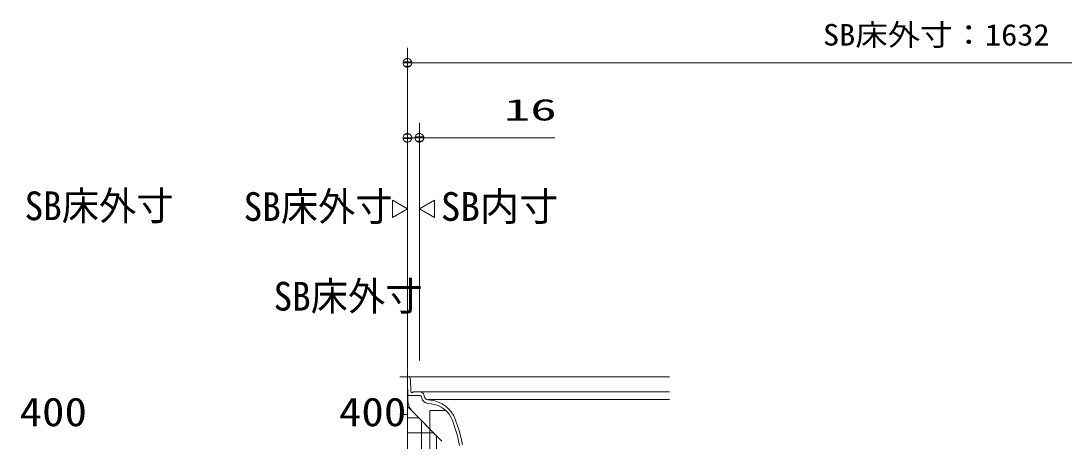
# Model space of a CAD drawing. Units: millimetres on the paper. Extents: x -305 to 305, y -152 to 152.
# Drawn here: x -148.8 to -79.1, y -8.1 to 20.1 of the extents above; entities that cross this region are included whole.
import ezdxf
from ezdxf.enums import TextEntityAlignment as Align

# ---------------------------------------------------------------- set-up
doc = ezdxf.new("R2010")
doc.units = ezdxf.units.MM
doc.layers.add('0-0_PV', color=7, linetype='Continuous', lineweight=9)
doc.layers.add('0-1_0', color=7, linetype='Continuous', lineweight=9)
doc.styles.add('ＭＳ ゴシック', font='')
doc.styles.get('ＭＳ ゴシック').set_extended_font_data('MS Gothic')

# ---------------------------------------------------------------- blocks, each defined once
blk = doc.blocks.new('_DOTSMALL')
at = {"layer": '0-1_0'}
for p, q in [((0.0746, 0.1), (-0.0746, 0.1)), ((0.1223, -0.0248), (-0.1223, -0.0248))]:
    blk.add_line(p, q, dxfattribs=at)
for points in [[(0.125, 0), (0.124, 0.0157), (0.1211, 0.0311), (0.1162, 0.046), (0.1095, 0.0602), (0.1011, 0.0735), (0.0911, 0.0856), (0.0797, 0.0963), (0.067, 0.1055), (0.0532, 0.1131), (0.0386, 0.1189), (0.0234, 0.1228), (0.0078, 0.1248), (-0.0078, 0.1248), (-0.0234, 0.1228), (-0.0386, 0.1189), (-0.0532, 0.1131), (-0.067, 0.1055), (-0.0797, 0.0963), (-0.0911, 0.0856), (-0.1011, 0.0735), (-0.1095, 0.0602), (-0.1162, 0.046), (-0.1211, 0.0311), (-0.124, 0.0157), (-0.125, 0), (0, 0)], [(-0.125, 0), (-0.124, -0.0157), (-0.1211, -0.0311), (-0.1162, -0.046), (-0.1095, -0.0602), (-0.1011, -0.0735), (-0.0911, -0.0856), (-0.0797, -0.0963), (-0.067, -0.1055), (-0.0532, -0.1131), (-0.0386, -0.1189), (-0.0234, -0.1228), (-0.0078, -0.1248), (0.0078, -0.1248), (0.0234, -0.1228), (0.0386, -0.1189), (0.0532, -0.1131), (0.067, -0.1055), (0.0797, -0.0963), (0.0911, -0.0856), (0.1011, -0.0735), (0.1095, -0.0602), (0.1162, -0.046), (0.1211, -0.0311), (0.124, -0.0157), (0.125, 0), (0, 0)]]:
    blk.add_lwpolyline(points, close=True, dxfattribs=at)

msp = doc.modelspace()

# ---------------------------------------------------------------- linework, layer by layer
at = {"layer": '0-0_PV'}
for p, q in [((-122.963, -3.263), (-122.963, 18.251)), ((-122.963, 17.251), (-52.963, 17.251)), ((-122.963, 2.737), (-122.963, 13.237)), ((-122.163, -2.662), (-122.163, 13.237)), ((-122.963, 12.237), (-122.163, 12.237)), ((-122.163, 12.237), (-113.123, 12.237)), ((-122.963, 7.487), (-123.963, 8.064)), ((-123.963, 8.064), (-123.963, 6.91)), ((-121.163, 8.064), (-122.163, 7.487)), ((-121.163, 6.91), (-121.163, 8.064)), ((-123.963, 6.91), (-122.963, 7.487)), ((-122.163, 7.487), (-121.163, 6.91)), ((-122.963, -3.313), (-122.963, -43.313)), ((-123.463, -3.763), (-122.963, -3.763)), ((-122.934, -5.415), (-122.963, -3.763)), ((-122.963, -3.763), (-105.463, -3.763)), ((-122.746, -4.739), (-122.76, -3.91)), ((-122.671, -4.813), (-122.638, -4.813)), ((-122.588, -4.763), (-122.105, -4.763)), ((-122.105, -4.763), (-105.463, -4.763)), ((-122.843, -5.013), (-122.13, -5.013)), ((-122.011, -5.17), (-122.033, -5.087)), ((-121.823, -5.099), (-121.863, -4.948)), ((-121.61, -5.263), (-105.463, -5.263)), ((-121.413, -5.306), (-121.61, -5.283)), ((-121.386, -5.561), (-121.586, -5.537)), ((-123.463, -6.263), (-122.963, -6.263)), ((-120.665, -8.057), (-122.647, -6.048)), ((-121.463, -6.013), (-120.405, -6.013)), ((-121.463, -6.013), (-121.463, -8.934)), ((-122.963, -6.498), (-122.203, -6.498)), ((-122.017, -43.313), (-122.017, -6.686)), ((-122.963, -7.498), (-121.217, -7.498)), ((-121.017, -43.313), (-121.017, -7.7))]:
    msp.add_line(p, q, dxfattribs=at)
msp.add_lwpolyline([(-120.665, -8.057), (-122.963, -5.728), (-122.963, -43.313)], dxfattribs=at)
for centre, radius, start, end in [((-122.91, -3.913), 0.15, 1, 90), ((-122.671, -4.738), 0.075, 181, 270), ((-122.638, -4.788), 0.025, 270, 0), ((-122.588, -4.788), 0.025, 90, 180), ((-122.105, -5.013), 0.25, 15, 90), ((-122.843, -4.913), 0.1, 181, 270), ((-121.935, -5.346), 1, 181, 224.59715), ((-122.13, -5.113), 0.1, 15, 90), ((-121.528, -5.041), 0.5, 195, 263.26197), ((-121.581, -5.035), 0.25, 195, 263.26197), ((-121.647, -7.292), 2, 20.93519, 83.26197), ((-121.591, -7.299), 1.75, 20.74872, 83.26197), ((-129.119, -10.151), 9.8, 10.6637, 20.74872), ((-129.119, -10.151), 10, 10.6637, 20.93519)]:
    msp.add_arc(centre, radius, start, end, dxfattribs=at)

# ---------------------------------------------------------------- block references
at = {"layer": '0-0_PV', "xscale": 2.32, "yscale": 2.32, "rotation": 180}
for p in [(-122.963, 17.251), (-122.163, 12.237)]:
    msp.add_blockref('_DOTSMALL', p, dxfattribs=at)
at = {"layer": '0-0_PV', "xscale": 2.32, "yscale": 2.32}
msp.add_blockref('_DOTSMALL', (-122.963, 12.237), dxfattribs=at)

# ---------------------------------------------------------------- texts
at = {"layer": '0-0_PV', "style": 'ＭＳ ゴシック'}
for s, height, width, p in [('SB床外寸：1632', 1.443, 1.1, (-95.204, 17.973)), ('16', 1.444, 1.8, (-116.523, 12.96)), ('SB床外寸', 1.921, 0.95, (-148.54, 6.151)), ('SB床外寸', 1.921, 0.95, (-133.907, 6.101)), ('SB床外寸', 1.921, 0.95, (-131.907, 0.101)), ('400', 1.921, 1.15, (-148.879, -7.633)), ('400', 1.921, 1.15, (-127.546, -7.633))]:
    msp.add_text(s, height=height, dxfattribs=dict(at, width=width)).set_placement(p, align=Align.BOTTOM_LEFT)
msp.add_text('SB内寸', height=1.921, dxfattribs=at).set_placement((-120.735, 6.105), align=Align.BOTTOM_LEFT)

doc.saveas('drawing.dxf')
